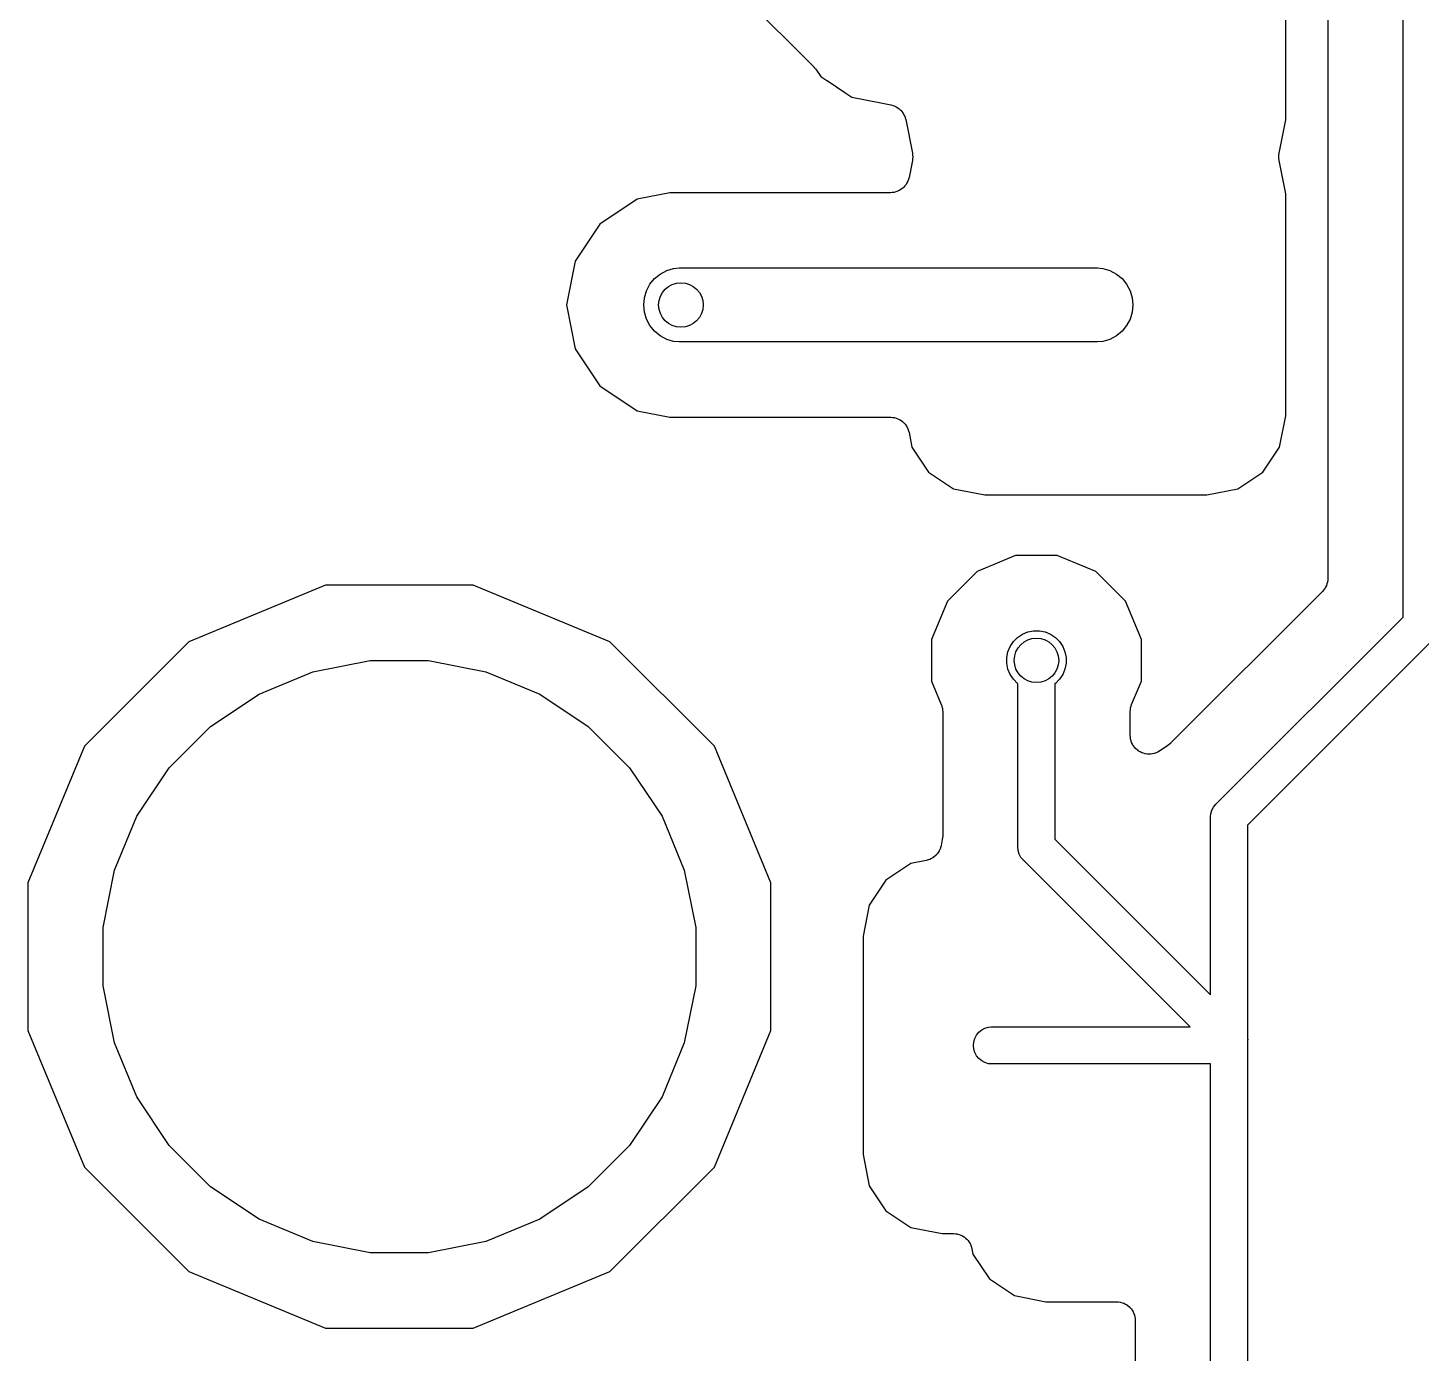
# Model space of a CAD drawing. Extents: x 0.4 to 11.3, y -7.9 to -0.4.
# Drawn here: x 4.1532 to 4.5235, y -3.4519 to -3.0996 of the extents above; entities that cross this region are included whole.
import ezdxf

# ---------------------------------------------------------------- set-up
doc = ezdxf.new("R2010")
doc.units = 0
doc.header["$MEASUREMENT"] = 0
doc.layers.add('BLACK', color=7, linetype='CONTINUOUS')

msp = doc.modelspace()

# ---------------------------------------------------------------- linework, layer by layer
at = {"layer": 'BLACK', "linetype": 'CONTINUOUS'}
for p, q in [((4.5187, -3.25623), (4.5187, -2.96267)), ((4.4987, -2.97302), (4.4987, -3.24587)), ((4.28367, -3.03152), (4.36218, -3.11003)), ((4.4875, -3.124), (4.4875, -3.06498)), ((4.36218, -3.11003), (4.36223, -3.11008)), ((4.36223, -3.11008), (4.36252, -3.11043)), ((4.36252, -3.11043), (4.36281, -3.11078)), ((4.36281, -3.11078), (4.36392, -3.11246)), ((4.36392, -3.11246), (4.36559, -3.11357)), ((4.36559, -3.11357), (4.3656, -3.11357)), ((4.3656, -3.11357), (4.37034, -3.11674)), ((4.37034, -3.11674), (4.37034, -3.11674)), ((4.37034, -3.11674), (4.37217, -3.11796)), ((4.37217, -3.11796), (4.37992, -3.11951)), ((4.37992, -3.11951), (4.37992, -3.11951)), ((4.37992, -3.11951), (4.38258, -3.12004)), ((4.38258, -3.12004), (4.38261, -3.12004)), ((4.38261, -3.12004), (4.38261, -3.12004)), ((4.38261, -3.12004), (4.38261, -3.12004)), ((4.38261, -3.12004), (4.38265, -3.12005)), ((4.38265, -3.12005), (4.3831, -3.12019)), ((4.3831, -3.12019), (4.38354, -3.12033)), ((4.38354, -3.12033), (4.38356, -3.12034)), ((4.38356, -3.12034), (4.38358, -3.12035)), ((4.38358, -3.12035), (4.38399, -3.12057)), ((4.38399, -3.12057), (4.3844, -3.12079)), ((4.3844, -3.12079), (4.38442, -3.12081)), ((4.38442, -3.12081), (4.38444, -3.12082)), ((4.38444, -3.12082), (4.38479, -3.12112)), ((4.38479, -3.12112), (4.38515, -3.12141)), ((4.38515, -3.12141), (4.38517, -3.12143)), ((4.38517, -3.12143), (4.38518, -3.12144)), ((4.38518, -3.12144), (4.38548, -3.12181)), ((4.38548, -3.12181), (4.38577, -3.12217)), ((4.38577, -3.12217), (4.38578, -3.12219)), ((4.38578, -3.12219), (4.38579, -3.12221)), ((4.38579, -3.12221), (4.38601, -3.12262)), ((4.38601, -3.12262), (4.38623, -3.12303)), ((4.38623, -3.12303), (4.38624, -3.12305)), ((4.38624, -3.12305), (4.38625, -3.12307)), ((4.38625, -3.12307), (4.38638, -3.12352)), ((4.38638, -3.12352), (4.38651, -3.12396)), ((4.38651, -3.12396), (4.38829, -3.13288)), ((4.48573, -3.13288), (4.4875, -3.124)), ((4.38829, -3.13483), (4.38739, -3.13936)), ((4.38829, -3.13288), (4.3883, -3.13295)), ((4.38833, -3.13438), (4.38829, -3.13483)), ((4.3883, -3.13295), (4.38834, -3.13341)), ((4.38838, -3.13392), (4.38833, -3.13438)), ((4.38834, -3.13341), (4.38838, -3.13386)), ((4.38838, -3.13386), (4.38838, -3.13389)), ((4.38838, -3.13389), (4.38838, -3.13392)), ((4.48563, -3.13379), (4.48568, -3.13334)), ((4.48564, -3.13382), (4.48563, -3.13379)), ((4.48563, -3.13385), (4.48564, -3.13382)), ((4.48568, -3.13431), (4.48563, -3.13385)), ((4.48568, -3.13334), (4.48573, -3.13288)), ((4.48572, -3.13477), (4.48568, -3.13431)), ((4.48573, -3.13483), (4.48572, -3.13477)), ((4.4875, -3.14372), (4.48573, -3.13483)), ((4.38737, -3.13943), (4.38723, -3.13988)), ((4.38738, -3.13939), (4.38737, -3.13943)), ((4.38739, -3.13936), (4.38738, -3.13939)), ((4.38738, -3.13939), (4.38738, -3.13939)), ((4.38738, -3.13939), (4.38738, -3.13939)), ((4.32383, -3.14339), (4.31513, -3.14512)), ((4.38248, -3.14339), (4.32383, -3.14339)), ((4.38295, -3.14334), (4.38248, -3.14339)), ((4.38341, -3.1433), (4.38295, -3.14334)), ((4.38343, -3.14329), (4.38341, -3.1433)), ((4.38345, -3.14329), (4.38343, -3.14329)), ((4.3839, -3.14316), (4.38345, -3.14329)), ((4.38435, -3.14302), (4.3839, -3.14316)), ((4.38437, -3.14301), (4.38435, -3.14302)), ((4.38439, -3.14301), (4.38437, -3.14301)), ((4.3848, -3.14279), (4.38439, -3.14301)), ((4.38522, -3.14257), (4.3848, -3.14279)), ((4.38523, -3.14256), (4.38522, -3.14257)), ((4.38525, -3.14255), (4.38523, -3.14256)), ((4.38561, -3.14225), (4.38525, -3.14255)), ((4.38598, -3.14196), (4.38561, -3.14225)), ((4.38599, -3.14195), (4.38598, -3.14196)), ((4.386, -3.14193), (4.38599, -3.14195)), ((4.3863, -3.14157), (4.386, -3.14193)), ((4.3866, -3.14121), (4.3863, -3.14157)), ((4.38661, -3.1412), (4.3866, -3.14121)), ((4.38663, -3.14118), (4.38661, -3.1412)), ((4.38685, -3.14077), (4.38663, -3.14118)), ((4.38708, -3.14036), (4.38685, -3.14077)), ((4.38709, -3.14032), (4.38708, -3.14034)), ((4.38708, -3.14034), (4.38708, -3.14036)), ((4.38723, -3.13988), (4.38709, -3.14032)), ((4.31513, -3.14512), (4.30526, -3.15171)), ((4.4875, -3.20274), (4.4875, -3.14372)), ((4.30526, -3.15171), (4.29866, -3.16158)), ((4.29866, -3.16158), (4.29634, -3.17323)), ((4.31978, -3.16623), (4.32128, -3.165)), ((4.32128, -3.165), (4.32299, -3.16409)), ((4.32299, -3.16409), (4.32484, -3.16353)), ((4.32484, -3.16353), (4.32629, -3.16339)), ((4.32629, -3.16339), (4.43749, -3.16339)), ((4.43749, -3.16339), (4.43894, -3.16353)), ((4.43894, -3.16353), (4.44079, -3.16409)), ((4.44079, -3.16409), (4.4425, -3.165)), ((4.4425, -3.165), (4.444, -3.16623)), ((4.31763, -3.16944), (4.31855, -3.16773)), ((4.31855, -3.16773), (4.31978, -3.16623)), ((4.444, -3.16623), (4.44523, -3.16773)), ((4.44523, -3.16773), (4.44615, -3.16944)), ((4.31688, -3.17323), (4.31707, -3.1713)), ((4.31707, -3.1713), (4.31763, -3.16944)), ((4.44615, -3.16944), (4.44671, -3.1713)), ((4.44671, -3.1713), (4.4469, -3.17323)), ((4.29634, -3.17323), (4.29866, -3.18487)), ((4.31707, -3.17516), (4.31688, -3.17323)), ((4.31763, -3.17701), (4.31707, -3.17516)), ((4.44671, -3.17516), (4.44615, -3.17701)), ((4.4469, -3.17323), (4.44671, -3.17516)), ((4.31855, -3.17872), (4.31763, -3.17701)), ((4.31978, -3.18022), (4.31855, -3.17872)), ((4.32128, -3.18145), (4.31978, -3.18022)), ((4.444, -3.18022), (4.4425, -3.18145)), ((4.44523, -3.17872), (4.444, -3.18022)), ((4.44615, -3.17701), (4.44523, -3.17872)), ((4.32299, -3.18237), (4.32128, -3.18145)), ((4.32484, -3.18293), (4.32299, -3.18237)), ((4.32629, -3.18307), (4.32484, -3.18293)), ((4.43749, -3.18307), (4.32629, -3.18307)), ((4.43894, -3.18293), (4.43749, -3.18307)), ((4.44079, -3.18237), (4.43894, -3.18293)), ((4.4425, -3.18145), (4.44079, -3.18237)), ((4.29866, -3.18487), (4.30526, -3.19474)), ((4.30526, -3.19474), (4.31513, -3.20134)), ((4.31513, -3.20134), (4.32383, -3.20307)), ((4.32383, -3.20307), (4.38248, -3.20307)), ((4.38248, -3.20307), (4.38251, -3.20307)), ((4.38251, -3.20307), (4.38251, -3.20307)), ((4.38251, -3.20307), (4.38251, -3.20307)), ((4.38251, -3.20307), (4.38255, -3.20307)), ((4.38255, -3.20307), (4.38302, -3.20312)), ((4.38302, -3.20312), (4.38348, -3.20317)), ((4.38348, -3.20317), (4.3835, -3.20318)), ((4.3835, -3.20318), (4.38352, -3.20318)), ((4.38352, -3.20318), (4.38397, -3.20332)), ((4.38397, -3.20332), (4.38441, -3.20346)), ((4.38441, -3.20346), (4.38443, -3.20347)), ((4.38443, -3.20347), (4.38445, -3.20348)), ((4.38445, -3.20348), (4.38486, -3.2037)), ((4.38486, -3.2037), (4.38527, -3.20392)), ((4.38527, -3.20392), (4.38529, -3.20394)), ((4.38529, -3.20394), (4.38531, -3.20395)), ((4.38531, -3.20395), (4.38566, -3.20425)), ((4.38566, -3.20425), (4.38603, -3.20454)), ((4.38603, -3.20454), (4.38604, -3.20456)), ((4.38604, -3.20456), (4.38605, -3.20457)), ((4.38605, -3.20457), (4.38635, -3.20494)), ((4.38635, -3.20494), (4.38664, -3.2053)), ((4.38664, -3.2053), (4.38665, -3.20532)), ((4.38665, -3.20532), (4.38667, -3.20533)), ((4.38667, -3.20533), (4.38688, -3.20575)), ((4.38688, -3.20575), (4.3871, -3.20616)), ((4.3871, -3.20616), (4.38711, -3.20618)), ((4.38711, -3.20618), (4.38712, -3.2062)), ((4.38712, -3.2062), (4.38725, -3.20665)), ((4.48585, -3.21103), (4.4875, -3.20274)), ((4.38725, -3.20665), (4.38739, -3.2071)), ((4.38739, -3.2071), (4.38817, -3.21103)), ((4.38817, -3.21103), (4.39259, -3.21765)), ((4.48143, -3.21765), (4.48585, -3.21103)), ((4.39259, -3.21765), (4.3992, -3.22207)), ((4.47481, -3.22207), (4.48143, -3.21765)), ((4.3992, -3.22207), (4.4075, -3.22372)), ((4.4075, -3.22372), (4.46652, -3.22372)), ((4.46652, -3.22372), (4.47481, -3.22207)), ((4.41572, -3.23984), (4.40547, -3.24409)), ((4.4268, -3.23984), (4.41572, -3.23984)), ((4.43705, -3.24409), (4.4268, -3.23984)), ((4.40547, -3.24409), (4.39763, -3.25193)), ((4.44489, -3.25193), (4.43705, -3.24409)), ((4.49859, -3.24691), (4.49845, -3.24736)), ((4.4986, -3.24686), (4.49859, -3.24689)), ((4.49859, -3.24689), (4.49859, -3.24691)), ((4.49865, -3.24641), (4.4986, -3.24686)), ((4.4987, -3.24594), (4.49865, -3.24641)), ((4.4987, -3.24587), (4.4987, -3.24589)), ((4.4987, -3.24589), (4.4987, -3.24589)), ((4.4987, -3.24589), (4.4987, -3.24589)), ((4.4987, -3.24589), (4.4987, -3.24594)), ((4.23233, -3.24772), (4.19604, -3.26275)), ((4.27161, -3.24772), (4.23233, -3.24772)), ((4.3079, -3.26275), (4.27161, -3.24772)), ((4.49724, -3.24941), (4.4569, -3.28974)), ((4.49753, -3.24905), (4.49724, -3.24941)), ((4.49783, -3.2487), (4.49753, -3.24905)), ((4.49784, -3.24868), (4.49783, -3.2487)), ((4.49786, -3.24866), (4.49784, -3.24868)), ((4.49807, -3.24825), (4.49786, -3.24866)), ((4.4983, -3.24784), (4.49807, -3.24825)), ((4.49832, -3.2478), (4.4983, -3.24782)), ((4.4983, -3.24782), (4.4983, -3.24784)), ((4.49845, -3.24736), (4.49832, -3.2478)), ((4.39763, -3.25193), (4.39339, -3.26217)), ((4.44913, -3.26217), (4.44489, -3.25193)), ((4.46913, -3.3058), (4.5187, -3.25623)), ((4.41514, -3.2627), (4.41624, -3.2616)), ((4.41624, -3.2616), (4.41753, -3.26074)), ((4.41753, -3.26074), (4.41896, -3.26015)), ((4.41896, -3.26015), (4.42048, -3.25984)), ((4.42048, -3.25984), (4.42204, -3.25984)), ((4.42204, -3.25984), (4.42356, -3.26015)), ((4.42356, -3.26015), (4.42499, -3.26074)), ((4.42499, -3.26074), (4.42628, -3.2616)), ((4.42628, -3.2616), (4.42738, -3.2627)), ((4.52693, -3.26192), (4.47736, -3.31149)), ((4.19604, -3.26275), (4.16826, -3.29052)), ((4.33568, -3.29052), (4.3079, -3.26275)), ((4.39339, -3.26217), (4.39339, -3.27326)), ((4.41339, -3.26694), (4.41369, -3.26542)), ((4.41369, -3.26542), (4.41428, -3.26399)), ((4.41428, -3.26399), (4.41514, -3.2627)), ((4.42738, -3.2627), (4.42824, -3.26399)), ((4.42824, -3.26399), (4.42883, -3.26542)), ((4.42883, -3.26542), (4.42913, -3.26694)), ((4.44913, -3.27326), (4.44913, -3.26217)), ((4.229, -3.27074), (4.24421, -3.26772)), ((4.24421, -3.26772), (4.25972, -3.26772)), ((4.25972, -3.26772), (4.27494, -3.27074)), ((4.41339, -3.26849), (4.41339, -3.26694)), ((4.41369, -3.27001), (4.41339, -3.26849)), ((4.42913, -3.26849), (4.42883, -3.27001)), ((4.42913, -3.26694), (4.42913, -3.26849)), ((4.21467, -3.27668), (4.229, -3.27074)), ((4.27494, -3.27074), (4.28927, -3.27668)), ((4.41428, -3.27145), (4.41369, -3.27001)), ((4.41514, -3.27274), (4.41428, -3.27145)), ((4.41624, -3.27383), (4.41514, -3.27274)), ((4.42738, -3.27274), (4.42628, -3.27383)), ((4.42824, -3.27145), (4.42738, -3.27274)), ((4.42883, -3.27001), (4.42824, -3.27145)), ((4.20177, -3.2853), (4.21467, -3.27668)), ((4.28927, -3.27668), (4.30216, -3.2853)), ((4.39339, -3.27326), (4.39596, -3.27947)), ((4.41634, -3.2739), (4.41624, -3.27383)), ((4.41634, -3.31708), (4.41634, -3.2739)), ((4.42628, -3.27383), (4.42618, -3.2739)), ((4.42618, -3.2739), (4.42618, -3.31528)), ((4.44656, -3.27947), (4.44913, -3.27326)), ((4.39596, -3.27947), (4.39596, -3.27948)), ((4.39596, -3.27948), (4.39596, -3.27948)), ((4.39596, -3.27948), (4.39596, -3.27948)), ((4.39596, -3.27948), (4.39598, -3.27954)), ((4.39598, -3.27954), (4.39611, -3.27998)), ((4.39611, -3.27998), (4.39624, -3.28041)), ((4.39624, -3.28041), (4.39625, -3.28044)), ((4.39625, -3.28044), (4.39625, -3.28047)), ((4.44623, -3.28086), (4.44628, -3.2804)), ((4.44628, -3.2804), (4.44629, -3.28038)), ((4.44629, -3.28034), (4.44643, -3.27991)), ((4.44629, -3.28038), (4.44629, -3.28034)), ((4.44643, -3.27991), (4.44656, -3.27947)), ((4.39625, -3.28047), (4.39629, -3.28093)), ((4.39629, -3.28093), (4.39634, -3.28138)), ((4.39634, -3.28138), (4.39634, -3.31438)), ((4.44618, -3.28131), (4.44623, -3.28086)), ((4.44618, -3.28137), (4.44618, -3.28131)), ((4.44618, -3.28138), (4.44618, -3.28137)), ((4.44618, -3.28767), (4.44618, -3.28138)), ((4.44618, -3.28138), (4.44618, -3.28138)), ((4.44618, -3.28138), (4.44618, -3.28138)), ((4.19081, -3.29626), (4.20177, -3.2853)), ((4.30216, -3.2853), (4.31313, -3.29626)), ((4.44623, -3.28813), (4.44618, -3.28767)), ((4.16826, -3.29052), (4.15323, -3.32682)), ((4.35071, -3.32682), (4.33568, -3.29052)), ((4.44627, -3.28862), (4.44623, -3.28813)), ((4.44628, -3.28863), (4.44627, -3.28862)), ((4.44628, -3.28864), (4.44628, -3.28863)), ((4.44641, -3.28909), (4.44628, -3.28864)), ((4.44655, -3.28955), (4.44641, -3.28909)), ((4.44656, -3.28956), (4.44655, -3.28955)), ((4.44656, -3.28957), (4.44656, -3.28956)), ((4.44678, -3.29), (4.44656, -3.28957)), ((4.447, -3.29042), (4.44678, -3.29)), ((4.44701, -3.29043), (4.447, -3.29042)), ((4.44702, -3.29044), (4.44701, -3.29043)), ((4.44732, -3.29081), (4.44702, -3.29044)), ((4.44762, -3.29118), (4.44732, -3.29081)), ((4.44763, -3.29118), (4.44762, -3.29118)), ((4.44763, -3.29119), (4.44763, -3.29118)), ((4.448, -3.2915), (4.44763, -3.29119)), ((4.44837, -3.2918), (4.448, -3.2915)), ((4.45615, -3.29036), (4.45396, -3.29183)), ((4.4565, -3.29008), (4.45615, -3.29036)), ((4.45685, -3.28979), (4.4565, -3.29008)), ((4.4569, -3.28974), (4.45685, -3.28979)), ((4.44838, -3.29181), (4.44837, -3.2918)), ((4.44839, -3.29181), (4.44838, -3.29181)), ((4.44881, -3.29204), (4.44839, -3.29181)), ((4.44922, -3.29227), (4.44881, -3.29204)), ((4.44923, -3.29227), (4.44922, -3.29227)), ((4.44924, -3.29228), (4.44923, -3.29227)), ((4.4497, -3.29242), (4.44924, -3.29228)), ((4.45015, -3.29256), (4.4497, -3.29242)), ((4.45017, -3.29256), (4.45015, -3.29256)), ((4.45018, -3.29257), (4.45017, -3.29256)), ((4.45065, -3.29262), (4.45018, -3.29257)), ((4.45112, -3.29267), (4.45065, -3.29262)), ((4.45114, -3.29267), (4.45112, -3.29267)), ((4.45115, -3.29267), (4.45114, -3.29267)), ((4.45162, -3.29263), (4.45115, -3.29267)), ((4.4521, -3.29258), (4.45162, -3.29263)), ((4.45211, -3.29258), (4.4521, -3.29258)), ((4.45212, -3.29258), (4.45211, -3.29258)), ((4.45257, -3.29245), (4.45212, -3.29258)), ((4.45303, -3.29231), (4.45257, -3.29245)), ((4.45304, -3.29231), (4.45303, -3.29231)), ((4.45305, -3.2923), (4.45304, -3.29231)), ((4.45347, -3.29209), (4.45305, -3.2923)), ((4.4539, -3.29186), (4.45347, -3.29209)), ((4.45392, -3.29185), (4.4539, -3.29186)), ((4.45396, -3.29183), (4.45392, -3.29185)), ((4.45392, -3.29185), (4.45392, -3.29185)), ((4.45392, -3.29185), (4.45392, -3.29185)), ((4.18219, -3.30916), (4.19081, -3.29626)), ((4.31313, -3.29626), (4.32175, -3.30916)), ((4.46833, -3.3067), (4.46894, -3.30595)), ((4.46894, -3.30595), (4.46913, -3.3058)), ((4.17625, -3.32349), (4.18219, -3.30916)), ((4.32175, -3.30916), (4.32768, -3.32349)), ((4.4675, -3.30945), (4.46752, -3.30921)), ((4.46752, -3.30969), (4.4675, -3.30945)), ((4.46752, -3.30921), (4.46759, -3.30848)), ((4.46752, -3.30921), (4.46752, -3.30921)), ((4.46752, -3.35662), (4.46752, -3.30969)), ((4.46759, -3.30848), (4.46787, -3.30756)), ((4.46787, -3.30756), (4.46833, -3.3067)), ((4.47736, -3.31149), (4.47736, -3.36826)), ((4.39577, -3.31748), (4.39563, -3.31792)), ((4.39591, -3.31703), (4.39577, -3.31748)), ((4.39592, -3.31699), (4.39591, -3.31703)), ((4.39624, -3.31535), (4.39592, -3.31696)), ((4.39592, -3.31696), (4.39592, -3.31699)), ((4.39592, -3.31699), (4.39592, -3.31699)), ((4.39592, -3.31699), (4.39592, -3.31699)), ((4.39629, -3.3149), (4.39624, -3.31535)), ((4.39634, -3.31445), (4.39629, -3.3149)), ((4.39634, -3.31438), (4.39634, -3.31438)), ((4.39634, -3.31438), (4.39634, -3.31438)), ((4.39634, -3.31438), (4.39634, -3.31438)), ((4.39634, -3.31438), (4.39634, -3.31445)), ((4.41631, -3.31732), (4.41634, -3.31708)), ((4.41641, -3.31829), (4.41631, -3.31732)), ((4.42618, -3.31528), (4.46752, -3.35662)), ((4.39199, -3.32089), (4.38787, -3.32171)), ((4.39244, -3.32076), (4.39199, -3.32089)), ((4.39289, -3.32062), (4.39244, -3.32076)), ((4.39291, -3.32061), (4.39289, -3.32062)), ((4.39293, -3.32061), (4.39291, -3.32061)), ((4.39334, -3.32039), (4.39293, -3.32061)), ((4.39375, -3.32017), (4.39334, -3.32039)), ((4.39377, -3.32016), (4.39375, -3.32017)), ((4.39379, -3.32015), (4.39377, -3.32016)), ((4.39415, -3.31985), (4.39379, -3.32015)), ((4.39451, -3.31956), (4.39415, -3.31985)), ((4.39453, -3.31955), (4.39451, -3.31956)), ((4.39454, -3.31953), (4.39453, -3.31955)), ((4.39484, -3.31917), (4.39454, -3.31953)), ((4.39514, -3.31882), (4.39484, -3.31917)), ((4.39515, -3.3188), (4.39514, -3.31882)), ((4.39517, -3.31878), (4.39515, -3.3188)), ((4.39539, -3.31837), (4.39517, -3.31878)), ((4.39561, -3.31796), (4.39539, -3.31837)), ((4.39562, -3.31794), (4.39561, -3.31796)), ((4.39563, -3.31792), (4.39562, -3.31794)), ((4.41669, -3.31922), (4.41641, -3.31829)), ((4.41715, -3.32007), (4.41669, -3.31922)), ((4.4176, -3.32063), (4.41715, -3.32007)), ((4.41776, -3.32082), (4.4176, -3.32063)), ((4.41795, -3.32097), (4.41776, -3.32082)), ((4.46213, -3.36516), (4.41795, -3.32097)), ((4.17323, -3.3387), (4.17625, -3.32349)), ((4.32768, -3.32349), (4.33071, -3.3387)), ((4.38787, -3.32171), (4.38125, -3.32613)), ((4.15323, -3.32682), (4.15323, -3.3661)), ((4.35071, -3.3661), (4.35071, -3.32682)), ((4.38125, -3.32613), (4.37683, -3.33275)), ((4.37683, -3.33275), (4.37518, -3.34104)), ((4.17323, -3.35421), (4.17323, -3.3387)), ((4.33071, -3.3387), (4.33071, -3.35421)), ((4.37518, -3.34104), (4.37518, -3.39911)), ((4.17625, -3.36942), (4.17323, -3.35421)), ((4.33071, -3.35421), (4.32768, -3.36942)), ((4.4067, -3.36597), (4.40756, -3.36551)), ((4.40756, -3.36551), (4.40848, -3.36523)), ((4.40848, -3.36523), (4.40921, -3.36516)), ((4.40921, -3.36516), (4.46213, -3.36516)), ((4.15323, -3.3661), (4.16826, -3.40239)), ((4.33568, -3.40239), (4.35071, -3.3661)), ((4.4045, -3.37008), (4.4046, -3.36911)), ((4.4046, -3.36911), (4.40488, -3.36819)), ((4.40488, -3.36819), (4.40534, -3.36733)), ((4.40534, -3.36733), (4.40595, -3.36658)), ((4.40595, -3.36658), (4.4067, -3.36597)), ((4.47736, -3.36826), (4.47739, -3.3685)), ((4.47739, -3.3685), (4.47736, -3.36875)), ((4.47736, -3.36875), (4.47736, -3.55505)), ((4.18219, -3.38375), (4.17625, -3.36942)), ((4.32768, -3.36942), (4.32175, -3.38375)), ((4.4046, -3.37104), (4.4045, -3.37008)), ((4.40488, -3.37197), (4.4046, -3.37104)), ((4.40534, -3.37283), (4.40488, -3.37197)), ((4.40595, -3.37358), (4.40534, -3.37283)), ((4.4067, -3.37419), (4.40595, -3.37358)), ((4.40756, -3.37465), (4.4067, -3.37419)), ((4.40848, -3.37493), (4.40756, -3.37465)), ((4.40921, -3.375), (4.40848, -3.37493)), ((4.46752, -3.375), (4.40921, -3.375)), ((4.46752, -3.56489), (4.46752, -3.375)), ((4.19081, -3.39665), (4.18219, -3.38375)), ((4.32175, -3.38375), (4.31313, -3.39665)), ((4.20177, -3.40762), (4.19081, -3.39665)), ((4.31313, -3.39665), (4.30216, -3.40762)), ((4.16826, -3.40239), (4.19604, -3.43016)), ((4.3079, -3.43016), (4.33568, -3.40239)), ((4.37518, -3.39911), (4.37683, -3.40741)), ((4.21467, -3.41624), (4.20177, -3.40762)), ((4.30216, -3.40762), (4.28927, -3.41624)), ((4.37683, -3.40741), (4.38125, -3.41403)), ((4.229, -3.42217), (4.21467, -3.41624)), ((4.28927, -3.41624), (4.27494, -3.42217)), ((4.38125, -3.41403), (4.38787, -3.41845)), ((4.38787, -3.41845), (4.39616, -3.4201)), ((4.39616, -3.4201), (4.39921, -3.4201)), ((4.39921, -3.4201), (4.39924, -3.4201)), ((4.39924, -3.4201), (4.39924, -3.4201)), ((4.39924, -3.4201), (4.39924, -3.4201)), ((4.39924, -3.4201), (4.39928, -3.4201)), ((4.39928, -3.4201), (4.39974, -3.42015)), ((4.39974, -3.42015), (4.40021, -3.4202)), ((4.40021, -3.4202), (4.40023, -3.4202)), ((4.40023, -3.4202), (4.40025, -3.42021)), ((4.40025, -3.42021), (4.40069, -3.42035)), ((4.40069, -3.42035), (4.40114, -3.42049)), ((4.40114, -3.42049), (4.40116, -3.42049)), ((4.40116, -3.42049), (4.40118, -3.4205)), ((4.40118, -3.4205), (4.40159, -3.42073)), ((4.40159, -3.42073), (4.402, -3.42095)), ((4.402, -3.42095), (4.40201, -3.42096)), ((4.40201, -3.42096), (4.40203, -3.42097)), ((4.40203, -3.42097), (4.40239, -3.42127)), ((4.24421, -3.4252), (4.229, -3.42217)), ((4.27494, -3.42217), (4.25972, -3.4252)), ((4.40239, -3.42127), (4.40275, -3.42157)), ((4.40275, -3.42157), (4.40276, -3.42159)), ((4.40276, -3.42159), (4.40278, -3.4216)), ((4.40278, -3.4216), (4.40307, -3.42196)), ((4.40307, -3.42196), (4.40337, -3.42233)), ((4.40337, -3.42233), (4.40338, -3.42234)), ((4.40338, -3.42234), (4.40339, -3.42236)), ((4.40339, -3.42236), (4.40361, -3.42277)), ((4.40361, -3.42277), (4.40383, -3.42319)), ((4.40383, -3.42319), (4.40383, -3.42321)), ((4.40383, -3.42321), (4.40384, -3.42322)), ((4.40384, -3.42322), (4.40397, -3.42367)), ((4.40397, -3.42367), (4.40411, -3.42412)), ((4.40411, -3.42412), (4.40439, -3.42552)), ((4.25972, -3.4252), (4.24421, -3.4252)), ((4.40439, -3.42552), (4.40881, -3.43214)), ((4.19604, -3.43016), (4.23233, -3.4452)), ((4.27161, -3.4452), (4.3079, -3.43016)), ((4.40881, -3.43214), (4.41542, -3.43656)), ((4.41542, -3.43656), (4.42372, -3.43821)), ((4.42372, -3.43821), (4.44252, -3.43821)), ((4.44252, -3.43821), (4.44255, -3.43821)), ((4.44255, -3.43821), (4.44255, -3.43821)), ((4.44255, -3.43821), (4.44256, -3.43821)), ((4.44256, -3.43821), (4.44259, -3.43821)), ((4.44259, -3.43821), (4.44306, -3.43826)), ((4.44306, -3.43826), (4.44353, -3.43831)), ((4.44353, -3.43831), (4.44354, -3.43831)), ((4.44354, -3.43831), (4.44356, -3.43832)), ((4.44356, -3.43832), (4.44401, -3.43846)), ((4.44401, -3.43846), (4.44446, -3.4386)), ((4.44446, -3.4386), (4.44447, -3.43861)), ((4.44447, -3.43861), (4.44449, -3.43861)), ((4.44449, -3.43861), (4.4449, -3.43884)), ((4.4449, -3.43884), (4.44532, -3.43906)), ((4.44532, -3.43906), (4.44533, -3.43907)), ((4.44533, -3.43907), (4.44534, -3.43908)), ((4.44534, -3.43908), (4.4457, -3.43938)), ((4.4457, -3.43938), (4.44607, -3.43968)), ((4.44607, -3.43968), (4.44608, -3.4397)), ((4.44608, -3.4397), (4.44609, -3.43971)), ((4.44609, -3.43971), (4.44639, -3.44007)), ((4.44639, -3.44007), (4.44668, -3.44044)), ((4.44668, -3.44044), (4.44669, -3.44045)), ((4.44669, -3.44045), (4.4467, -3.44047)), ((4.4467, -3.44047), (4.44692, -3.44089)), ((4.44692, -3.44089), (4.44714, -3.4413)), ((4.44714, -3.4413), (4.44715, -3.44132)), ((4.44715, -3.44132), (4.44716, -3.44133)), ((4.44716, -3.44133), (4.44729, -3.44178)), ((4.44729, -3.44178), (4.44742, -3.44224)), ((4.44742, -3.44224), (4.44743, -3.44225)), ((4.44743, -3.44225), (4.44743, -3.44227)), ((4.44743, -3.44227), (4.44747, -3.44274)), ((4.44747, -3.44274), (4.44752, -3.44321)), ((4.44752, -3.44321), (4.44752, -3.54931)), ((4.23233, -3.4452), (4.27161, -3.4452))]:
    msp.add_line(p, q, dxfattribs=at)
at = {"layer": 'BLACK'}
for centre in [(4.32677, -3.17323), (4.42126, -3.26772)]:
    msp.add_circle(centre, 0.00591, dxfattribs=at)

doc.saveas('drawing.dxf')
